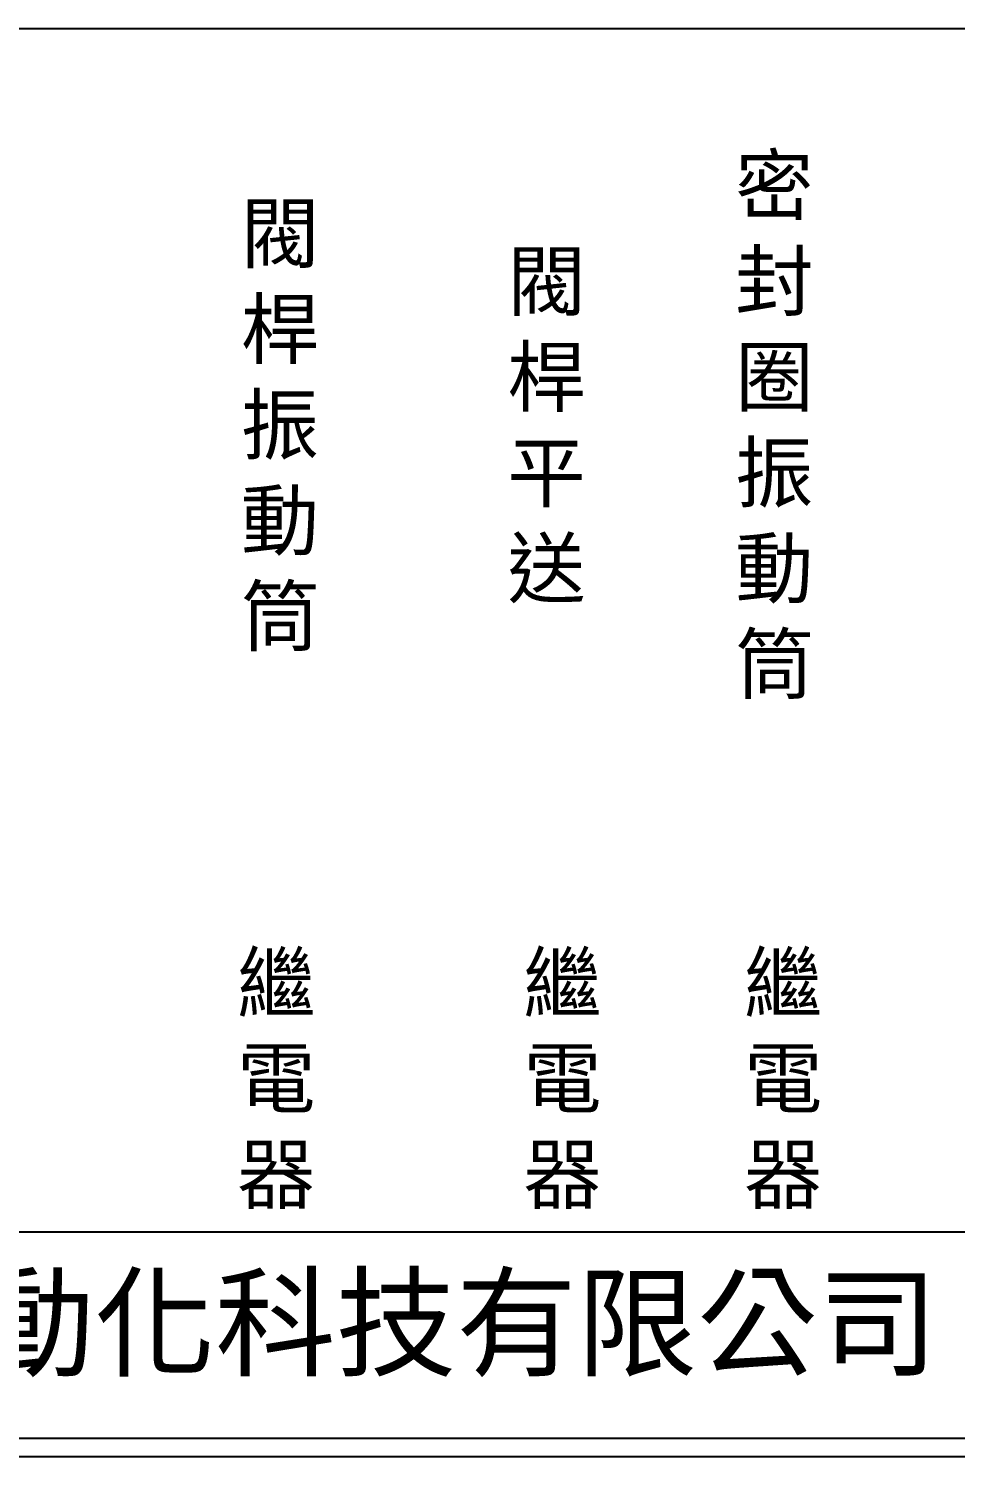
# Model space of a CAD drawing. Extents: x 926 to 1213, y 3 to 207.
# Drawn here: x 992.6 to 1055.6, y 3 to 100 of the extents above; entities that cross this region are included whole.
import ezdxf

# ---------------------------------------------------------------- set-up
doc = ezdxf.new("R2010")
doc.units = 0
doc.layers.add('圖框層', color=7, linetype='CONTINUOUS')
doc.layers.add('標尺寸層', color=3, linetype='CONTINUOUS')
doc.styles.add('CNS', font='romanc.shx', dxfattribs={"bigfont": 'chineset.shx'})
doc.styles.add('STSL', font='KAIU.TTF')

msp = doc.modelspace()

# ---------------------------------------------------------------- linework, layer by layer
at = {"layer": '圖框層', "color": 7}
for p, q in [((926.992, 18.25), (1211.493, 18.25)), ((926.992, 4.25), (1211.493, 4.25)), ((925.742, 3), (1212.742, 3))]:
    msp.add_line(p, q, dxfattribs=at)
at = {"layer": '標尺寸層', "color": 7}
msp.add_line((930.49, 99.958), (1208.361, 99.958), dxfattribs=at)

# ---------------------------------------------------------------- texts
at = {"layer": '圖框層', "color": 4, "style": 'STSL'}
msp.add_text('泓陞自動化科技有限公司', height=6, dxfattribs=at).set_placement((964.346, 9.076))
at = {"layer": '標尺寸層', "color": 7, "char_height": 3.9, "width": 2.84806, "attachment_point": 5, "style": 'CNS'}
for s, insert in [('{\\fDFKai-SB|b0|i0|c136|p65;密封圈振動筒}', (1043.25, 72.843)), ('{\\fDFKai-SB|b0|i0|c136|p65;閥桿振動筒}', (1009.668, 72.843)), ('{\\fDFKai-SB|b0|i0|c136|p65;閥桿平送}', (1027.773, 72.843)), ('{\\fDFKai-SB|b0|i0|c136|p65;繼電器}', (1009.417, 28.464)), ('{\\fDFKai-SB|b0|i0|c136|p65;繼電器}', (1028.852, 28.464)), ('{\\fDFKai-SB|b0|i0|c136|p65;繼電器}', (1043.852, 28.464))]:
    msp.add_mtext(s, dxfattribs=dict(at, insert=insert))

doc.saveas('drawing.dxf')
